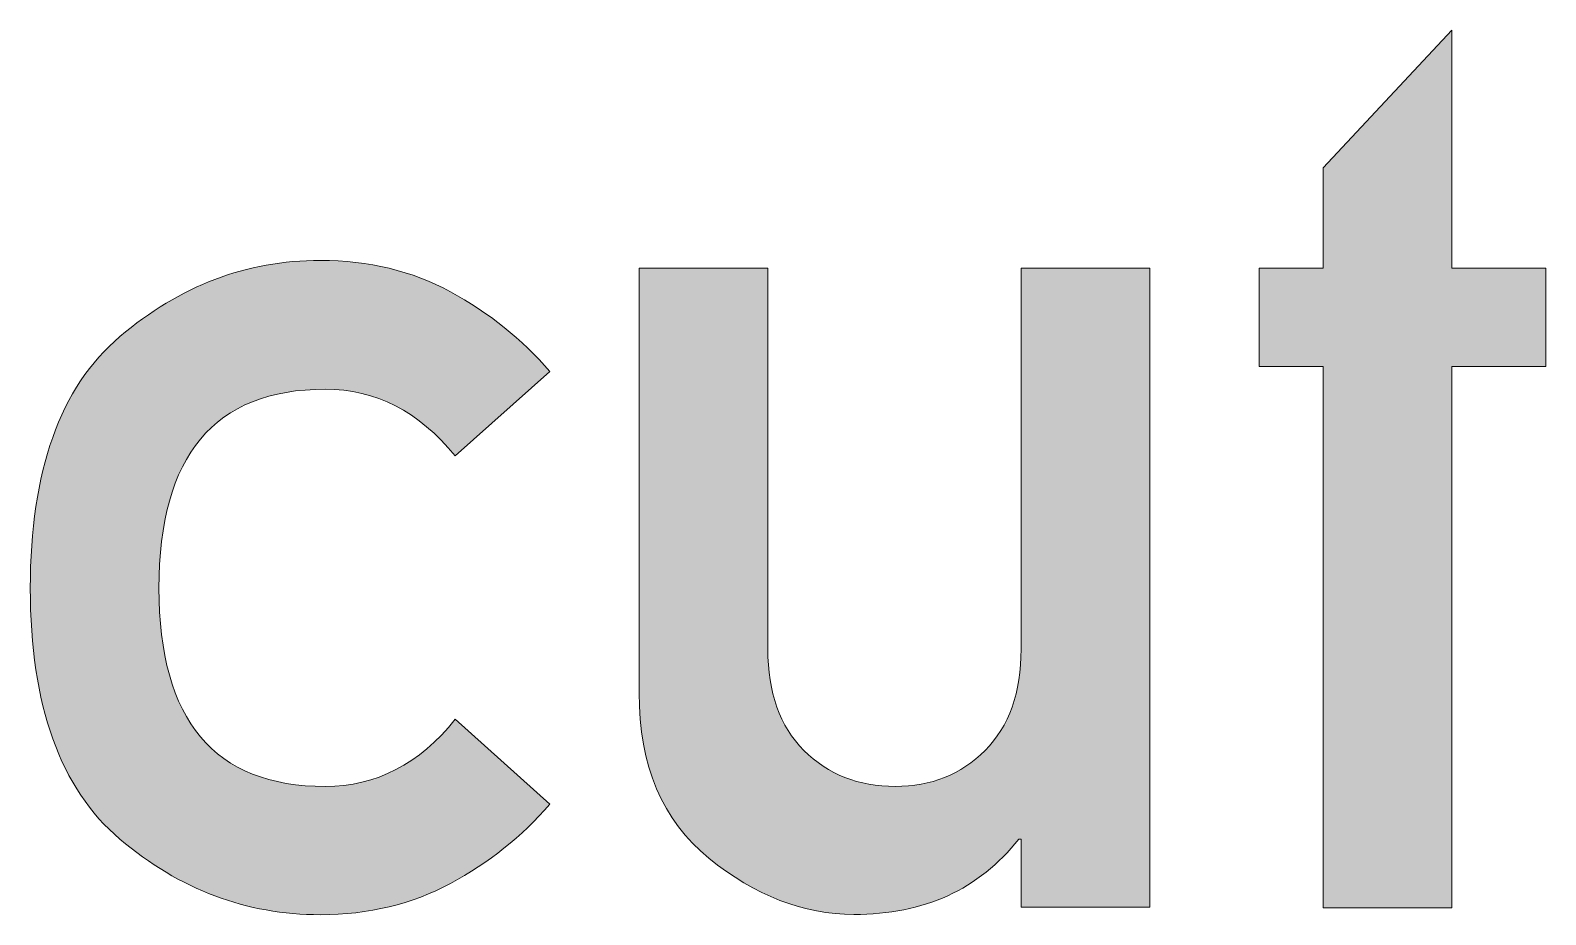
# Model space of a CAD drawing. Header units: inches. Extents: x 247 to 2765, y -1897 to -1110.
# Drawn here: x 1186.59 to 1191.68, y -1556.55 to -1553.58 of the extents above; entities that cross this region are included whole.
import ezdxf

# ---------------------------------------------------------------- set-up
doc = ezdxf.new("R2010")
doc.units = ezdxf.units.IN
doc.header["$MEASUREMENT"] = 0
doc.layers.add('Layer 1', color=7, linetype='Continuous')

# ---------------------------------------------------------------- blocks, each defined once
blk = doc.blocks.new('block 197')
at = {"layer": 'Layer 1', "true_color": 0x010101}
h = blk.add_hatch(color=18, dxfattribs=at)
h.dxf.hatch_style = 2
h.paths.add_polyline_path([(1190.929, -1556.5238), (1190.929, -1554.7068), (1190.7141, -1554.7068), (1190.7141, -1554.3761), (1190.929, -1554.3761), (1190.929, -1554.0392), (1191.361, -1553.5779), (1191.361, -1554.3761), (1191.6763, -1554.3761), (1191.6763, -1554.7068), (1191.361, -1554.7068), (1191.361, -1556.5238)])
h = blk.add_hatch(color=18, dxfattribs=at)
h.dxf.hatch_style = 2
edge = h.paths.add_edge_path()
edge.add_spline(control_points=[(1188.0152, -1555.8912), (1188.0152, -1555.8912), (1188.3325, -1556.1765), (1188.3325, -1556.1765), (1188.2388, -1556.285), (1188.1282, -1556.3736), (1187.9997, -1556.4421), (1187.8708, -1556.5117), (1187.7251, -1556.5472), (1187.5625, -1556.5472), (1187.3144, -1556.5472), (1187.0902, -1556.4631), (1186.8897, -1556.2933), (1186.6898, -1556.1245), (1186.5889, -1555.8447), (1186.5889, -1555.451), (1186.5889, -1555.0572), (1186.6888, -1554.7768), (1186.8897, -1554.6062), (1187.0905, -1554.436), (1187.3144, -1554.3503), (1187.5625, -1554.3503), (1187.7251, -1554.3503), (1187.8708, -1554.3861), (1187.9997, -1554.4557), (1188.1282, -1554.526), (1188.2398, -1554.6148), (1188.3325, -1554.723), (1188.3325, -1554.723), (1188.0152, -1555.0065), (1188.0152, -1555.0065), (1187.8932, -1554.8574), (1187.7485, -1554.783), (1187.579, -1554.783), (1187.2069, -1554.783), (1187.0209, -1555.0059), (1187.0209, -1555.451), (1187.0209, -1555.8947), (1187.2069, -1556.1166), (1187.579, -1556.1166), (1187.7499, -1556.1166), (1187.8946, -1556.0415), (1188.0152, -1555.8912)], knot_values=[0, 0, 0, 0, 1, 1, 1, 2, 2, 2, 3, 3, 3, 4, 4, 4, 5, 5, 5, 6, 6, 6, 7, 7, 7, 8, 8, 8, 9, 9, 9, 10, 10, 10, 11, 11, 11, 12, 12, 12, 13, 13, 13, 14, 14, 14, 14], degree=3, periodic=1)
h = blk.add_hatch(color=18, dxfattribs=at)
h.dxf.hatch_style = 2
edge = h.paths.add_edge_path()
edge.add_spline(control_points=[(1188.6329, -1555.8024), (1188.6329, -1555.8024), (1188.6329, -1554.3761), (1188.6329, -1554.3761), (1188.6329, -1554.3761), (1189.0649, -1554.3761), (1189.0649, -1554.3761), (1189.0649, -1554.3761), (1189.0649, -1555.6556), (1189.0649, -1555.6556), (1189.0649, -1555.8017), (1189.1052, -1555.9147), (1189.1858, -1555.9956), (1189.2668, -1556.0763), (1189.3698, -1556.1166), (1189.4928, -1556.1166), (1189.613, -1556.1166), (1189.7129, -1556.0769), (1189.7942, -1555.9956), (1189.8748, -1555.9147), (1189.9151, -1555.8017), (1189.9151, -1555.6556), (1189.9151, -1555.6556), (1189.9151, -1554.3761), (1189.9151, -1554.3761), (1189.9151, -1554.3761), (1190.3472, -1554.3761), (1190.3472, -1554.3761), (1190.3472, -1554.3761), (1190.3472, -1556.5217), (1190.3472, -1556.5217), (1190.3472, -1556.5217), (1189.9151, -1556.5217), (1189.9151, -1556.5217), (1189.9151, -1556.5217), (1189.9151, -1556.2936), (1189.9151, -1556.2936), (1189.9151, -1556.2936), (1189.9072, -1556.2936), (1189.9072, -1556.2936), (1189.7732, -1556.4628), (1189.5896, -1556.5465), (1189.3539, -1556.5465), (1189.1844, -1556.5465), (1189.0222, -1556.4828), (1188.8671, -1556.3577), (1188.7107, -1556.2313), (1188.6329, -1556.0466), (1188.6329, -1555.8024)], knot_values=[0, 0, 0, 0, 1, 1, 1, 2, 2, 2, 3, 3, 3, 4, 4, 4, 5, 5, 5, 6, 6, 6, 7, 7, 7, 8, 8, 8, 9, 9, 9, 10, 10, 10, 11, 11, 11, 12, 12, 12, 13, 13, 13, 14, 14, 14, 15, 15, 15, 16, 16, 16, 16], degree=3, periodic=1)
at = {"layer": 'Layer 1', "lineweight": 0}
blk.add_lwpolyline([(1190.929, -1556.5238), (1190.929, -1554.7068), (1190.7141, -1554.7068), (1190.7141, -1554.3761), (1190.929, -1554.3761), (1190.929, -1554.0392), (1191.361, -1553.5779), (1191.361, -1554.3761), (1191.6763, -1554.3761), (1191.6763, -1554.7068), (1191.361, -1554.7068), (1191.361, -1556.5238), (1190.929, -1556.5238)], dxfattribs=at)
for points, knots in [([(1188.0152, -1555.8912), (1188.0152, -1555.8912), (1188.3325, -1556.1765), (1188.3325, -1556.1765), (1188.2388, -1556.285), (1188.1282, -1556.3736), (1187.9997, -1556.4421), (1187.8708, -1556.5117), (1187.7251, -1556.5472), (1187.5625, -1556.5472), (1187.3144, -1556.5472), (1187.0902, -1556.4631), (1186.8897, -1556.2933), (1186.6898, -1556.1245), (1186.5889, -1555.8447), (1186.5889, -1555.451), (1186.5889, -1555.0572), (1186.6888, -1554.7768), (1186.8897, -1554.6062), (1187.0905, -1554.436), (1187.3144, -1554.3503), (1187.5625, -1554.3503), (1187.7251, -1554.3503), (1187.8708, -1554.3861), (1187.9997, -1554.4557), (1188.1282, -1554.526), (1188.2398, -1554.6148), (1188.3325, -1554.723), (1188.3325, -1554.723), (1188.0152, -1555.0065), (1188.0152, -1555.0065), (1187.8932, -1554.8574), (1187.7485, -1554.783), (1187.579, -1554.783), (1187.2069, -1554.783), (1187.0209, -1555.0059), (1187.0209, -1555.451), (1187.0209, -1555.8947), (1187.2069, -1556.1166), (1187.579, -1556.1166), (1187.7499, -1556.1166), (1187.8946, -1556.0415), (1188.0152, -1555.8912)], [0, 0, 0, 0, 1, 1, 1, 2, 2, 2, 3, 3, 3, 4, 4, 4, 5, 5, 5, 6, 6, 6, 7, 7, 7, 8, 8, 8, 9, 9, 9, 10, 10, 10, 11, 11, 11, 12, 12, 12, 13, 13, 13, 14, 14, 14, 14]), ([(1188.6329, -1555.8024), (1188.6329, -1555.8024), (1188.6329, -1554.3761), (1188.6329, -1554.3761), (1188.6329, -1554.3761), (1189.0649, -1554.3761), (1189.0649, -1554.3761), (1189.0649, -1554.3761), (1189.0649, -1555.6556), (1189.0649, -1555.6556), (1189.0649, -1555.8017), (1189.1052, -1555.9147), (1189.1858, -1555.9956), (1189.2668, -1556.0763), (1189.3698, -1556.1166), (1189.4928, -1556.1166), (1189.613, -1556.1166), (1189.7129, -1556.0769), (1189.7942, -1555.9956), (1189.8748, -1555.9147), (1189.9151, -1555.8017), (1189.9151, -1555.6556), (1189.9151, -1555.6556), (1189.9151, -1554.3761), (1189.9151, -1554.3761), (1189.9151, -1554.3761), (1190.3472, -1554.3761), (1190.3472, -1554.3761), (1190.3472, -1554.3761), (1190.3472, -1556.5217), (1190.3472, -1556.5217), (1190.3472, -1556.5217), (1189.9151, -1556.5217), (1189.9151, -1556.5217), (1189.9151, -1556.5217), (1189.9151, -1556.2936), (1189.9151, -1556.2936), (1189.9151, -1556.2936), (1189.9072, -1556.2936), (1189.9072, -1556.2936), (1189.7732, -1556.4628), (1189.5896, -1556.5465), (1189.3539, -1556.5465), (1189.1844, -1556.5465), (1189.0222, -1556.4828), (1188.8671, -1556.3577), (1188.7107, -1556.2313), (1188.6329, -1556.0466), (1188.6329, -1555.8024)], [0, 0, 0, 0, 1, 1, 1, 2, 2, 2, 3, 3, 3, 4, 4, 4, 5, 5, 5, 6, 6, 6, 7, 7, 7, 8, 8, 8, 9, 9, 9, 10, 10, 10, 11, 11, 11, 12, 12, 12, 13, 13, 13, 14, 14, 14, 15, 15, 15, 16, 16, 16, 16])]:
    blk.add_open_spline(points, degree=3, knots=knots, dxfattribs=at)
blk = doc.blocks.new('block 193')
at = {"layer": 'Layer 1'}
blk.add_blockref('block 197', (0, 0), dxfattribs=at)

msp = doc.modelspace()

# ---------------------------------------------------------------- block references
at = {"layer": 'Layer 1'}
msp.add_blockref('block 193', (0, 0), dxfattribs=at)

doc.saveas('drawing.dxf')
